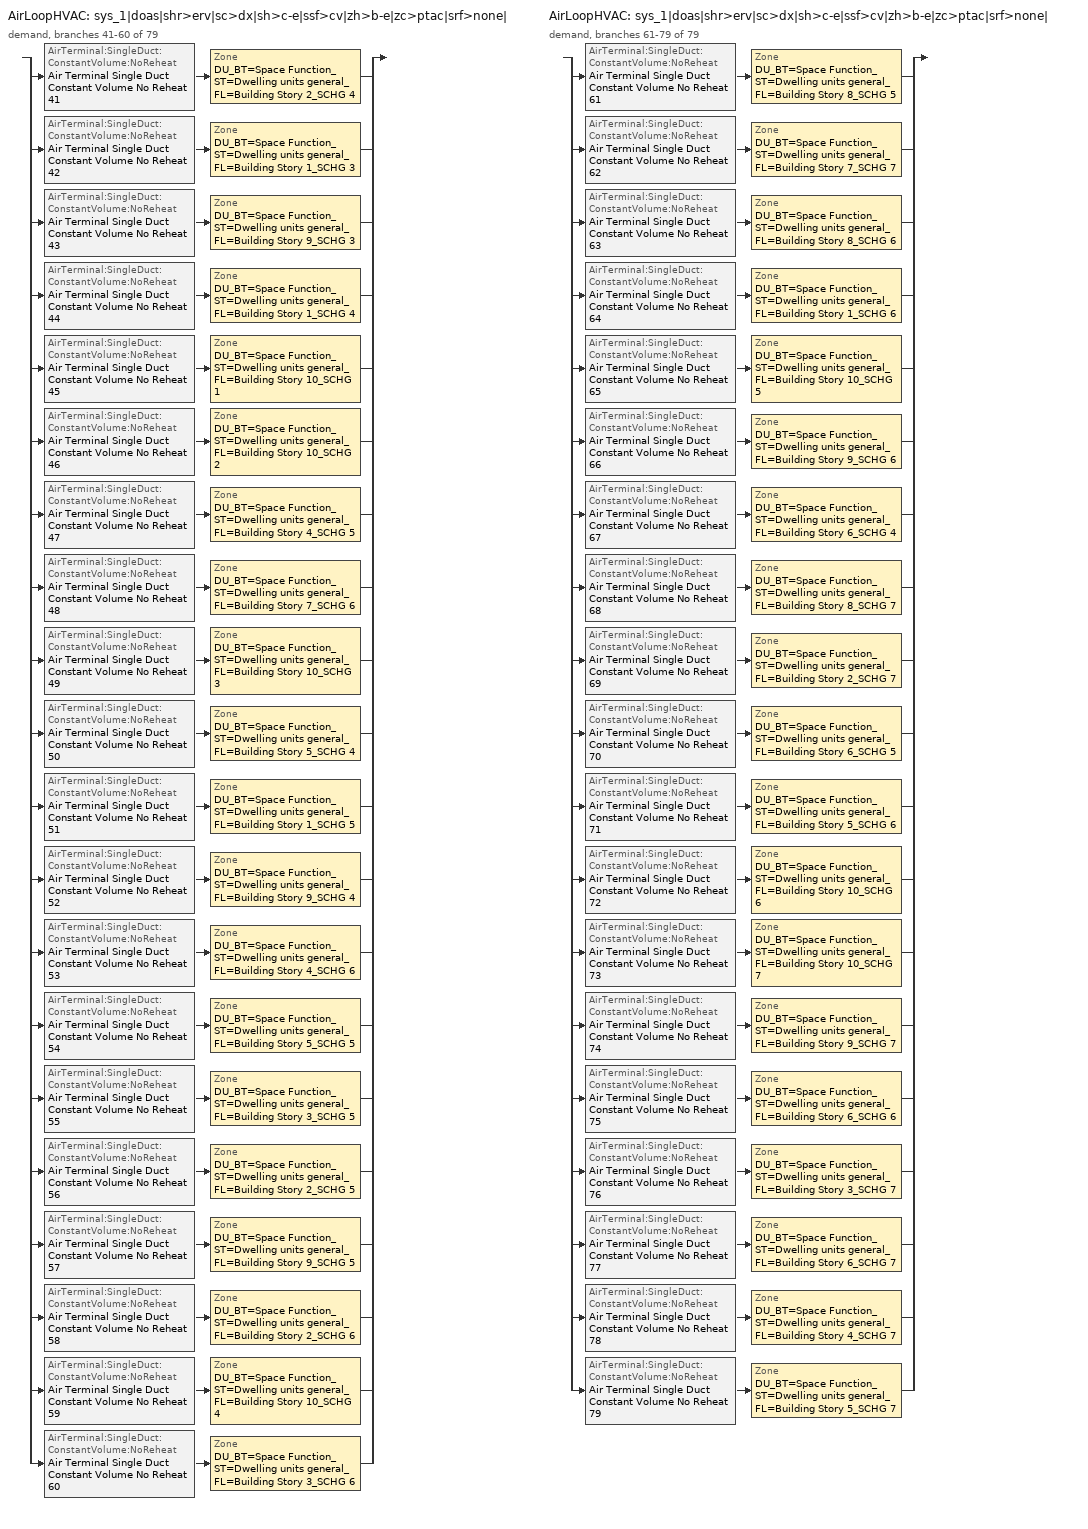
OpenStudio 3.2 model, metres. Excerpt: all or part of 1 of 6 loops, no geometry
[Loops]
AirLoopHVAC 'sys_1|doas|shr>erv|sc>dx|sh>c-e|ssf>cv|zh>b-e|zc>ptac|srf>none|'
 demand, branches 41-60 of 79: split
  | AirTerminal:SingleDuct:ConstantVolume:NoReheat 'Air Terminal Single Duct Constant Volume No Reheat 41' > Zone 'DU_BT=Space Function_ST=Dwelling units general_FL=Building Story 2_SCHG 4'
  | AirTerminal:SingleDuct:ConstantVolume:NoReheat 'Air Terminal Single Duct Constant Volume No Reheat 42' > Zone 'DU_BT=Space Function_ST=Dwelling units general_FL=Building Story 1_SCHG 3'
  | AirTerminal:SingleDuct:ConstantVolume:NoReheat 'Air Terminal Single Duct Constant Volume No Reheat 43' > Zone 'DU_BT=Space Function_ST=Dwelling units general_FL=Building Story 9_SCHG 3'
  | AirTerminal:SingleDuct:ConstantVolume:NoReheat 'Air Terminal Single Duct Constant Volume No Reheat 44' > Zone 'DU_BT=Space Function_ST=Dwelling units general_FL=Building Story 1_SCHG 4'
  | AirTerminal:SingleDuct:ConstantVolume:NoReheat 'Air Terminal Single Duct Constant Volume No Reheat 45' > Zone 'DU_BT=Space Function_ST=Dwelling units general_FL=Building Story 10_SCHG 1'
  | AirTerminal:SingleDuct:ConstantVolume:NoReheat 'Air Terminal Single Duct Constant Volume No Reheat 46' > Zone 'DU_BT=Space Function_ST=Dwelling units general_FL=Building Story 10_SCHG 2'
  | AirTerminal:SingleDuct:ConstantVolume:NoReheat 'Air Terminal Single Duct Constant Volume No Reheat 47' > Zone 'DU_BT=Space Function_ST=Dwelling units general_FL=Building Story 4_SCHG 5'
  | AirTerminal:SingleDuct:ConstantVolume:NoReheat 'Air Terminal Single Duct Constant Volume No Reheat 48' > Zone 'DU_BT=Space Function_ST=Dwelling units general_FL=Building Story 7_SCHG 6'
  | AirTerminal:SingleDuct:ConstantVolume:NoReheat 'Air Terminal Single Duct Constant Volume No Reheat 49' > Zone 'DU_BT=Space Function_ST=Dwelling units general_FL=Building Story 10_SCHG 3'
  | AirTerminal:SingleDuct:ConstantVolume:NoReheat 'Air Terminal Single Duct Constant Volume No Reheat 50' > Zone 'DU_BT=Space Function_ST=Dwelling units general_FL=Building Story 5_SCHG 4'
  | AirTerminal:SingleDuct:ConstantVolume:NoReheat 'Air Terminal Single Duct Constant Volume No Reheat 51' > Zone 'DU_BT=Space Function_ST=Dwelling units general_FL=Building Story 1_SCHG 5'
  | AirTerminal:SingleDuct:ConstantVolume:NoReheat 'Air Terminal Single Duct Constant Volume No Reheat 52' > Zone 'DU_BT=Space Function_ST=Dwelling units general_FL=Building Story 9_SCHG 4'
  | AirTerminal:SingleDuct:ConstantVolume:NoReheat 'Air Terminal Single Duct Constant Volume No Reheat 53' > Zone 'DU_BT=Space Function_ST=Dwelling units general_FL=Building Story 4_SCHG 6'
  | AirTerminal:SingleDuct:ConstantVolume:NoReheat 'Air Terminal Single Duct Constant Volume No Reheat 54' > Zone 'DU_BT=Space Function_ST=Dwelling units general_FL=Building Story 5_SCHG 5'
  | AirTerminal:SingleDuct:ConstantVolume:NoReheat 'Air Terminal Single Duct Constant Volume No Reheat 55' > Zone 'DU_BT=Space Function_ST=Dwelling units general_FL=Building Story 3_SCHG 5'
  | AirTerminal:SingleDuct:ConstantVolume:NoReheat 'Air Terminal Single Duct Constant Volume No Reheat 56' > Zone 'DU_BT=Space Function_ST=Dwelling units general_FL=Building Story 2_SCHG 5'
  | AirTerminal:SingleDuct:ConstantVolume:NoReheat 'Air Terminal Single Duct Constant Volume No Reheat 57' > Zone 'DU_BT=Space Function_ST=Dwelling units general_FL=Building Story 9_SCHG 5'
  | AirTerminal:SingleDuct:ConstantVolume:NoReheat 'Air Terminal Single Duct Constant Volume No Reheat 58' > Zone 'DU_BT=Space Function_ST=Dwelling units general_FL=Building Story 2_SCHG 6'
  | AirTerminal:SingleDuct:ConstantVolume:NoReheat 'Air Terminal Single Duct Constant Volume No Reheat 59' > Zone 'DU_BT=Space Function_ST=Dwelling units general_FL=Building Story 10_SCHG 4'
  | AirTerminal:SingleDuct:ConstantVolume:NoReheat 'Air Terminal Single Duct Constant Volume No Reheat 60' > Zone 'DU_BT=Space Function_ST=Dwelling units general_FL=Building Story 3_SCHG 6'
AirLoopHVAC 'sys_1|doas|shr>erv|sc>dx|sh>c-e|ssf>cv|zh>b-e|zc>ptac|srf>none|'
 demand, branches 61-79 of 79: split
  | AirTerminal:SingleDuct:ConstantVolume:NoReheat 'Air Terminal Single Duct Constant Volume No Reheat 61' > Zone 'DU_BT=Space Function_ST=Dwelling units general_FL=Building Story 8_SCHG 5'
  | AirTerminal:SingleDuct:ConstantVolume:NoReheat 'Air Terminal Single Duct Constant Volume No Reheat 62' > Zone 'DU_BT=Space Function_ST=Dwelling units general_FL=Building Story 7_SCHG 7'
  | AirTerminal:SingleDuct:ConstantVolume:NoReheat 'Air Terminal Single Duct Constant Volume No Reheat 63' > Zone 'DU_BT=Space Function_ST=Dwelling units general_FL=Building Story 8_SCHG 6'
  | AirTerminal:SingleDuct:ConstantVolume:NoReheat 'Air Terminal Single Duct Constant Volume No Reheat 64' > Zone 'DU_BT=Space Function_ST=Dwelling units general_FL=Building Story 1_SCHG 6'
  | AirTerminal:SingleDuct:ConstantVolume:NoReheat 'Air Terminal Single Duct Constant Volume No Reheat 65' > Zone 'DU_BT=Space Function_ST=Dwelling units general_FL=Building Story 10_SCHG 5'
  | AirTerminal:SingleDuct:ConstantVolume:NoReheat 'Air Terminal Single Duct Constant Volume No Reheat 66' > Zone 'DU_BT=Space Function_ST=Dwelling units general_FL=Building Story 9_SCHG 6'
  | AirTerminal:SingleDuct:ConstantVolume:NoReheat 'Air Terminal Single Duct Constant Volume No Reheat 67' > Zone 'DU_BT=Space Function_ST=Dwelling units general_FL=Building Story 6_SCHG 4'
  | AirTerminal:SingleDuct:ConstantVolume:NoReheat 'Air Terminal Single Duct Constant Volume No Reheat 68' > Zone 'DU_BT=Space Function_ST=Dwelling units general_FL=Building Story 8_SCHG 7'
  | AirTerminal:SingleDuct:ConstantVolume:NoReheat 'Air Terminal Single Duct Constant Volume No Reheat 69' > Zone 'DU_BT=Space Function_ST=Dwelling units general_FL=Building Story 2_SCHG 7'
  | AirTerminal:SingleDuct:ConstantVolume:NoReheat 'Air Terminal Single Duct Constant Volume No Reheat 70' > Zone 'DU_BT=Space Function_ST=Dwelling units general_FL=Building Story 6_SCHG 5'
  | AirTerminal:SingleDuct:ConstantVolume:NoReheat 'Air Terminal Single Duct Constant Volume No Reheat 71' > Zone 'DU_BT=Space Function_ST=Dwelling units general_FL=Building Story 5_SCHG 6'
  | AirTerminal:SingleDuct:ConstantVolume:NoReheat 'Air Terminal Single Duct Constant Volume No Reheat 72' > Zone 'DU_BT=Space Function_ST=Dwelling units general_FL=Building Story 10_SCHG 6'
  | AirTerminal:SingleDuct:ConstantVolume:NoReheat 'Air Terminal Single Duct Constant Volume No Reheat 73' > Zone 'DU_BT=Space Function_ST=Dwelling units general_FL=Building Story 10_SCHG 7'
  | AirTerminal:SingleDuct:ConstantVolume:NoReheat 'Air Terminal Single Duct Constant Volume No Reheat 74' > Zone 'DU_BT=Space Function_ST=Dwelling units general_FL=Building Story 9_SCHG 7'
  | AirTerminal:SingleDuct:ConstantVolume:NoReheat 'Air Terminal Single Duct Constant Volume No Reheat 75' > Zone 'DU_BT=Space Function_ST=Dwelling units general_FL=Building Story 6_SCHG 6'
  | AirTerminal:SingleDuct:ConstantVolume:NoReheat 'Air Terminal Single Duct Constant Volume No Reheat 76' > Zone 'DU_BT=Space Function_ST=Dwelling units general_FL=Building Story 3_SCHG 7'
  | AirTerminal:SingleDuct:ConstantVolume:NoReheat 'Air Terminal Single Duct Constant Volume No Reheat 77' > Zone 'DU_BT=Space Function_ST=Dwelling units general_FL=Building Story 6_SCHG 7'
  | AirTerminal:SingleDuct:ConstantVolume:NoReheat 'Air Terminal Single Duct Constant Volume No Reheat 78' > Zone 'DU_BT=Space Function_ST=Dwelling units general_FL=Building Story 4_SCHG 7'
  | AirTerminal:SingleDuct:ConstantVolume:NoReheat 'Air Terminal Single Duct Constant Volume No Reheat 79' > Zone 'DU_BT=Space Function_ST=Dwelling units general_FL=Building Story 5_SCHG 7'
[Sizing:Zone] Zone Cooling Design Supply Air Temperature Input Method=SupplyAirTemperature; Zone Cooling Design Supply Air Temperature {C}=13; Zone Cooling Design Supply Air Temperature Difference {deltaC}=11.11; Zone Heating Design Supply Air Temperature Input Method=SupplyAirTemperature; Zone Heating Design Supply Air Temperature {C}=43; Zone Heating Design Supply Air Temperature Difference {deltaC}=11.11; Zone Cooling Design Supply Air Humidity Ratio {kg-H2O/kg-air}=0.0085; Zone Heating Design Supply Air Humidity Ratio {kg-H2O/kg-air}=0.008; Zone Heating Sizing Factor=1.3; Zone Cooling Sizing Factor=1.1; Cooling Design Air Flow Method=DesignDay; Heating Design Air Flow Method=DesignDay; Account for Dedicated Outdoor Air System=No; Dedicated Outdoor Air System Control Strategy=NeutralSupplyAir; Dedicated Outdoor Air Low Setpoint Temperature for Design {C}=autosize; Dedicated Outdoor Air High Setpoint Temperature for Design {C}=autosize
DU_BT=Space Function_ST=Dwelling units general_FL=Building Story 2_SCHG 4; DU_BT=Space Function_ST=Dwelling units general_FL=Building Story 1_SCHG 3; DU_BT=Space Function_ST=Dwelling units general_FL=Building Story 9_SCHG 3; DU_BT=Space Function_ST=Dwelling units general_FL=Building Story 1_SCHG 4; DU_BT=Space Function_ST=Dwelling units general_FL=Building Story 10_SCHG 1; DU_BT=Space Function_ST=Dwelling units general_FL=Building Story 10_SCHG 2; DU_BT=Space Function_ST=Dwelling units general_FL=Building Story 4_SCHG 5; DU_BT=Space Function_ST=Dwelling units general_FL=Building Story 7_SCHG 6; DU_BT=Space Function_ST=Dwelling units general_FL=Building Story 10_SCHG 3; DU_BT=Space Function_ST=Dwelling units general_FL=Building Story 5_SCHG 4; DU_BT=Space Function_ST=Dwelling units general_FL=Building Story 1_SCHG 5; DU_BT=Space Function_ST=Dwelling units general_FL=Building Story 9_SCHG 4; DU_BT=Space Function_ST=Dwelling units general_FL=Building Story 4_SCHG 6; DU_BT=Space Function_ST=Dwelling units general_FL=Building Story 5_SCHG 5; DU_BT=Space Function_ST=Dwelling units general_FL=Building Story 3_SCHG 5; DU_BT=Space Function_ST=Dwelling units general_FL=Building Story 2_SCHG 5; DU_BT=Space Function_ST=Dwelling units general_FL=Building Story 9_SCHG 5; DU_BT=Space Function_ST=Dwelling units general_FL=Building Story 2_SCHG 6; DU_BT=Space Function_ST=Dwelling units general_FL=Building Story 10_SCHG 4; DU_BT=Space Function_ST=Dwelling units general_FL=Building Story 3_SCHG 6; DU_BT=Space Function_ST=Dwelling units general_FL=Building Story 8_SCHG 5; DU_BT=Space Function_ST=Dwelling units general_FL=Building Story 7_SCHG 7; DU_BT=Space Function_ST=Dwelling units general_FL=Building Story 8_SCHG 6; DU_BT=Space Function_ST=Dwelling units general_FL=Building Story 1_SCHG 6; DU_BT=Space Function_ST=Dwelling units general_FL=Building Story 10_SCHG 5; DU_BT=Space Function_ST=Dwelling units general_FL=Building Story 9_SCHG 6; DU_BT=Space Function_ST=Dwelling units general_FL=Building Story 6_SCHG 4; DU_BT=Space Function_ST=Dwelling units general_FL=Building Story 8_SCHG 7; DU_BT=Space Function_ST=Dwelling units general_FL=Building Story 2_SCHG 7; DU_BT=Space Function_ST=Dwelling units general_FL=Building Story 6_SCHG 5; DU_BT=Space Function_ST=Dwelling units general_FL=Building Story 5_SCHG 6; DU_BT=Space Function_ST=Dwelling units general_FL=Building Story 10_SCHG 6; DU_BT=Space Function_ST=Dwelling units general_FL=Building Story 10_SCHG 7; DU_BT=Space Function_ST=Dwelling units general_FL=Building Story 9_SCHG 7; DU_BT=Space Function_ST=Dwelling units general_FL=Building Story 6_SCHG 6; DU_BT=Space Function_ST=Dwelling units general_FL=Building Story 3_SCHG 7; DU_BT=Space Function_ST=Dwelling units general_FL=Building Story 6_SCHG 7; DU_BT=Space Function_ST=Dwelling units general_FL=Building Story 4_SCHG 7; DU_BT=Space Function_ST=Dwelling units general_FL=Building Story 5_SCHG 7
[Zone equipment]
DU_BT=Space Function_ST=Dwelling units general_FL=Building Story 2_SCHG 4: DU_BT=Space Function_ST=Dwelling units general_FL=Building Story 2_SCHG 4 PTAC, Zone HVAC Baseboard Convective Electric 41, Air Terminal Single Duct Constant Volume No Reheat 41
DU_BT=Space Function_ST=Dwelling units general_FL=Building Story 1_SCHG 3: DU_BT=Space Function_ST=Dwelling units general_FL=Building Story 1_SCHG 3 PTAC, Zone HVAC Baseboard Convective Electric 42, Air Terminal Single Duct Constant Volume No Reheat 42
DU_BT=Space Function_ST=Dwelling units general_FL=Building Story 9_SCHG 3: DU_BT=Space Function_ST=Dwelling units general_FL=Building Story 9_SCHG 3 PTAC, Zone HVAC Baseboard Convective Electric 43, Air Terminal Single Duct Constant Volume No Reheat 43
DU_BT=Space Function_ST=Dwelling units general_FL=Building Story 1_SCHG 4: DU_BT=Space Function_ST=Dwelling units general_FL=Building Story 1_SCHG 4 PTAC, Zone HVAC Baseboard Convective Electric 44, Air Terminal Single Duct Constant Volume No Reheat 44
DU_BT=Space Function_ST=Dwelling units general_FL=Building Story 10_SCHG 1: DU_BT=Space Function_ST=Dwelling units general_FL=Building Story 10_SCHG 1 PTAC, Zone HVAC Baseboard Convective Electric 45, Air Terminal Single Duct Constant Volume No Reheat 45
DU_BT=Space Function_ST=Dwelling units general_FL=Building Story 10_SCHG 2: DU_BT=Space Function_ST=Dwelling units general_FL=Building Story 10_SCHG 2 PTAC, Zone HVAC Baseboard Convective Electric 46, Air Terminal Single Duct Constant Volume No Reheat 46
DU_BT=Space Function_ST=Dwelling units general_FL=Building Story 4_SCHG 5: DU_BT=Space Function_ST=Dwelling units general_FL=Building Story 4_SCHG 5 PTAC, Zone HVAC Baseboard Convective Electric 47, Air Terminal Single Duct Constant Volume No Reheat 47
DU_BT=Space Function_ST=Dwelling units general_FL=Building Story 7_SCHG 6: DU_BT=Space Function_ST=Dwelling units general_FL=Building Story 7_SCHG 6 PTAC, Zone HVAC Baseboard Convective Electric 48, Air Terminal Single Duct Constant Volume No Reheat 48
DU_BT=Space Function_ST=Dwelling units general_FL=Building Story 10_SCHG 3: DU_BT=Space Function_ST=Dwelling units general_FL=Building Story 10_SCHG 3 PTAC, Zone HVAC Baseboard Convective Electric 49, Air Terminal Single Duct Constant Volume No Reheat 49
DU_BT=Space Function_ST=Dwelling units general_FL=Building Story 5_SCHG 4: DU_BT=Space Function_ST=Dwelling units general_FL=Building Story 5_SCHG 4 PTAC, Zone HVAC Baseboard Convective Electric 50, Air Terminal Single Duct Constant Volume No Reheat 50
DU_BT=Space Function_ST=Dwelling units general_FL=Building Story 1_SCHG 5: DU_BT=Space Function_ST=Dwelling units general_FL=Building Story 1_SCHG 5 PTAC, Zone HVAC Baseboard Convective Electric 51, Air Terminal Single Duct Constant Volume No Reheat 51
DU_BT=Space Function_ST=Dwelling units general_FL=Building Story 9_SCHG 4: DU_BT=Space Function_ST=Dwelling units general_FL=Building Story 9_SCHG 4 PTAC, Zone HVAC Baseboard Convective Electric 52, Air Terminal Single Duct Constant Volume No Reheat 52
DU_BT=Space Function_ST=Dwelling units general_FL=Building Story 4_SCHG 6: DU_BT=Space Function_ST=Dwelling units general_FL=Building Story 4_SCHG 6 PTAC, Zone HVAC Baseboard Convective Electric 53, Air Terminal Single Duct Constant Volume No Reheat 53
DU_BT=Space Function_ST=Dwelling units general_FL=Building Story 5_SCHG 5: DU_BT=Space Function_ST=Dwelling units general_FL=Building Story 5_SCHG 5 PTAC, Zone HVAC Baseboard Convective Electric 54, Air Terminal Single Duct Constant Volume No Reheat 54
DU_BT=Space Function_ST=Dwelling units general_FL=Building Story 3_SCHG 5: DU_BT=Space Function_ST=Dwelling units general_FL=Building Story 3_SCHG 5 PTAC, Zone HVAC Baseboard Convective Electric 55, Air Terminal Single Duct Constant Volume No Reheat 55
DU_BT=Space Function_ST=Dwelling units general_FL=Building Story 2_SCHG 5: DU_BT=Space Function_ST=Dwelling units general_FL=Building Story 2_SCHG 5 PTAC, Zone HVAC Baseboard Convective Electric 56, Air Terminal Single Duct Constant Volume No Reheat 56
DU_BT=Space Function_ST=Dwelling units general_FL=Building Story 9_SCHG 5: DU_BT=Space Function_ST=Dwelling units general_FL=Building Story 9_SCHG 5 PTAC, Zone HVAC Baseboard Convective Electric 57, Air Terminal Single Duct Constant Volume No Reheat 57
DU_BT=Space Function_ST=Dwelling units general_FL=Building Story 2_SCHG 6: DU_BT=Space Function_ST=Dwelling units general_FL=Building Story 2_SCHG 6 PTAC, Zone HVAC Baseboard Convective Electric 58, Air Terminal Single Duct Constant Volume No Reheat 58
DU_BT=Space Function_ST=Dwelling units general_FL=Building Story 10_SCHG 4: DU_BT=Space Function_ST=Dwelling units general_FL=Building Story 10_SCHG 4 PTAC, Zone HVAC Baseboard Convective Electric 59, Air Terminal Single Duct Constant Volume No Reheat 59
DU_BT=Space Function_ST=Dwelling units general_FL=Building Story 3_SCHG 6: DU_BT=Space Function_ST=Dwelling units general_FL=Building Story 3_SCHG 6 PTAC, Zone HVAC Baseboard Convective Electric 60, Air Terminal Single Duct Constant Volume No Reheat 60
DU_BT=Space Function_ST=Dwelling units general_FL=Building Story 8_SCHG 5: DU_BT=Space Function_ST=Dwelling units general_FL=Building Story 8_SCHG 5 PTAC, Zone HVAC Baseboard Convective Electric 61, Air Terminal Single Duct Constant Volume No Reheat 61
DU_BT=Space Function_ST=Dwelling units general_FL=Building Story 7_SCHG 7: DU_BT=Space Function_ST=Dwelling units general_FL=Building Story 7_SCHG 7 PTAC, Zone HVAC Baseboard Convective Electric 62, Air Terminal Single Duct Constant Volume No Reheat 62
DU_BT=Space Function_ST=Dwelling units general_FL=Building Story 8_SCHG 6: DU_BT=Space Function_ST=Dwelling units general_FL=Building Story 8_SCHG 6 PTAC, Zone HVAC Baseboard Convective Electric 63, Air Terminal Single Duct Constant Volume No Reheat 63
DU_BT=Space Function_ST=Dwelling units general_FL=Building Story 1_SCHG 6: DU_BT=Space Function_ST=Dwelling units general_FL=Building Story 1_SCHG 6 PTAC, Zone HVAC Baseboard Convective Electric 64, Air Terminal Single Duct Constant Volume No Reheat 64
DU_BT=Space Function_ST=Dwelling units general_FL=Building Story 10_SCHG 5: DU_BT=Space Function_ST=Dwelling units general_FL=Building Story 10_SCHG 5 PTAC, Zone HVAC Baseboard Convective Electric 65, Air Terminal Single Duct Constant Volume No Reheat 65
DU_BT=Space Function_ST=Dwelling units general_FL=Building Story 9_SCHG 6: DU_BT=Space Function_ST=Dwelling units general_FL=Building Story 9_SCHG 6 PTAC, Zone HVAC Baseboard Convective Electric 66, Air Terminal Single Duct Constant Volume No Reheat 66
DU_BT=Space Function_ST=Dwelling units general_FL=Building Story 6_SCHG 4: DU_BT=Space Function_ST=Dwelling units general_FL=Building Story 6_SCHG 4 PTAC, Zone HVAC Baseboard Convective Electric 67, Air Terminal Single Duct Constant Volume No Reheat 67
DU_BT=Space Function_ST=Dwelling units general_FL=Building Story 8_SCHG 7: DU_BT=Space Function_ST=Dwelling units general_FL=Building Story 8_SCHG 7 PTAC, Zone HVAC Baseboard Convective Electric 68, Air Terminal Single Duct Constant Volume No Reheat 68
DU_BT=Space Function_ST=Dwelling units general_FL=Building Story 2_SCHG 7: DU_BT=Space Function_ST=Dwelling units general_FL=Building Story 2_SCHG 7 PTAC, Zone HVAC Baseboard Convective Electric 69, Air Terminal Single Duct Constant Volume No Reheat 69
DU_BT=Space Function_ST=Dwelling units general_FL=Building Story 6_SCHG 5: DU_BT=Space Function_ST=Dwelling units general_FL=Building Story 6_SCHG 5 PTAC, Zone HVAC Baseboard Convective Electric 70, Air Terminal Single Duct Constant Volume No Reheat 70
DU_BT=Space Function_ST=Dwelling units general_FL=Building Story 5_SCHG 6: DU_BT=Space Function_ST=Dwelling units general_FL=Building Story 5_SCHG 6 PTAC, Zone HVAC Baseboard Convective Electric 71, Air Terminal Single Duct Constant Volume No Reheat 71
DU_BT=Space Function_ST=Dwelling units general_FL=Building Story 10_SCHG 6: DU_BT=Space Function_ST=Dwelling units general_FL=Building Story 10_SCHG 6 PTAC, Zone HVAC Baseboard Convective Electric 72, Air Terminal Single Duct Constant Volume No Reheat 72
DU_BT=Space Function_ST=Dwelling units general_FL=Building Story 10_SCHG 7: DU_BT=Space Function_ST=Dwelling units general_FL=Building Story 10_SCHG 7 PTAC, Zone HVAC Baseboard Convective Electric 73, Air Terminal Single Duct Constant Volume No Reheat 73
DU_BT=Space Function_ST=Dwelling units general_FL=Building Story 9_SCHG 7: DU_BT=Space Function_ST=Dwelling units general_FL=Building Story 9_SCHG 7 PTAC, Zone HVAC Baseboard Convective Electric 74, Air Terminal Single Duct Constant Volume No Reheat 74
DU_BT=Space Function_ST=Dwelling units general_FL=Building Story 6_SCHG 6: DU_BT=Space Function_ST=Dwelling units general_FL=Building Story 6_SCHG 6 PTAC, Zone HVAC Baseboard Convective Electric 75, Air Terminal Single Duct Constant Volume No Reheat 75
DU_BT=Space Function_ST=Dwelling units general_FL=Building Story 3_SCHG 7: DU_BT=Space Function_ST=Dwelling units general_FL=Building Story 3_SCHG 7 PTAC, Zone HVAC Baseboard Convective Electric 76, Air Terminal Single Duct Constant Volume No Reheat 76
DU_BT=Space Function_ST=Dwelling units general_FL=Building Story 6_SCHG 7: DU_BT=Space Function_ST=Dwelling units general_FL=Building Story 6_SCHG 7 PTAC, Zone HVAC Baseboard Convective Electric 77, Air Terminal Single Duct Constant Volume No Reheat 77
DU_BT=Space Function_ST=Dwelling units general_FL=Building Story 4_SCHG 7: DU_BT=Space Function_ST=Dwelling units general_FL=Building Story 4_SCHG 7 PTAC, Zone HVAC Baseboard Convective Electric 78, Air Terminal Single Duct Constant Volume No Reheat 78
DU_BT=Space Function_ST=Dwelling units general_FL=Building Story 5_SCHG 7: DU_BT=Space Function_ST=Dwelling units general_FL=Building Story 5_SCHG 7 PTAC, Zone HVAC Baseboard Convective Electric 79, Air Terminal Single Duct Constant Volume No Reheat 79
[Fan:ConstantVolume] Availability Schedule=Always On Discrete; Fan Total Efficiency=0.39975; Pressure Rise {Pa}=640; Maximum Flow Rate {m3/s}=AutoSize; Motor Efficiency=0.615
Fan Constant Volume 42; Fan Constant Volume 43; Fan Constant Volume 44; Fan Constant Volume 45; Fan Constant Volume 46; Fan Constant Volume 47; Fan Constant Volume 48; Fan Constant Volume 49; Fan Constant Volume 50; Fan Constant Volume 51; Fan Constant Volume 52; Fan Constant Volume 53; Fan Constant Volume 54; Fan Constant Volume 55; Fan Constant Volume 56; Fan Constant Volume 57; Fan Constant Volume 58; Fan Constant Volume 59; Fan Constant Volume 60; Fan Constant Volume 61; Fan Constant Volume 62; Fan Constant Volume 63; Fan Constant Volume 64; Fan Constant Volume 65; Fan Constant Volume 66; Fan Constant Volume 67; Fan Constant Volume 68; Fan Constant Volume 69; Fan Constant Volume 70; Fan Constant Volume 71; Fan Constant Volume 72; Fan Constant Volume 73; Fan Constant Volume 74; Fan Constant Volume 75; Fan Constant Volume 76; Fan Constant Volume 77; Fan Constant Volume 78; Fan Constant Volume 79; Fan Constant Volume 80
[Coil:Heating:Electric] Availability Schedule=ON_OFF_ALWAYS_OFF
Coil Heating Electric 42; Coil Heating Electric 43; Coil Heating Electric 44; Coil Heating Electric 45; Coil Heating Electric 46; Coil Heating Electric 47; Coil Heating Electric 48; Coil Heating Electric 49; Coil Heating Electric 50; Coil Heating Electric 51; Coil Heating Electric 52; Coil Heating Electric 53; Coil Heating Electric 54; Coil Heating Electric 55; Coil Heating Electric 56; Coil Heating Electric 57; Coil Heating Electric 58; Coil Heating Electric 59; Coil Heating Electric 60; Coil Heating Electric 61; Coil Heating Electric 62; Coil Heating Electric 63; Coil Heating Electric 64; Coil Heating Electric 65; Coil Heating Electric 66; Coil Heating Electric 67; Coil Heating Electric 68; Coil Heating Electric 69; Coil Heating Electric 70; Coil Heating Electric 71; Coil Heating Electric 72; Coil Heating Electric 73; Coil Heating Electric 74; Coil Heating Electric 75; Coil Heating Electric 76; Coil Heating Electric 77; Coil Heating Electric 78; Coil Heating Electric 79; Coil Heating Electric 80
[Coil:Cooling:DX:SingleSpeed] Availability Schedule=Always On Discrete; Rated Total Cooling Capacity {W}=autosize; Rated Sensible Heat Ratio=autosize; Rated Air Flow Rate {m3/s}=autosize; Rated Evaporator Fan Power Per Volume Flow Rate {W/(m3/s)}=773.3; Total Cooling Capacity Function of Temperature Curve=DXCOOL-NECB2011-REF-CAPFT; Total Cooling Capacity Function of Flow Fraction Curve=DXCOOL-NECB2011-REF-CAPFFLOW; Energy Input Ratio Function of Temperature Curve=DXCOOL-NECB2011-REF-COOLEIRFT; Energy Input Ratio Function of Flow Fraction Curve=DXCOOL-NECB2011-REF-COOLEIRFFLOW; Part Load Fraction Correlation Curve=DXCOOL-NECB2011-REF-COOLPLFFPLR; Minimum Outdoor Dry-Bulb Temperature for Compressor Operation {C}=-25; Condenser Type=AirCooled; Evaporative Condenser Effectiveness=0; Evaporative Condenser Air Flow Rate {m3/s}=Autosize; Evaporative Condenser Pump Rated Power Consumption {W}=Autosize; Crankcase Heater Capacity {W}=0; Maximum Outdoor Dry-Bulb Temperature for Crankcase Heater Operation {C}=0; Basin Heater Capacity {W/K}=0; Basin Heater Setpoint Temperature {C}=10
Name | Rated COP {W/W}
Coil Cooling DX Single Speed 41 15kBtu/hr 9.4EER | 3.2574
Coil Cooling DX Single Speed 42 10kBtu/hr 10.3EER | 3.57196
Coil Cooling DX Single Speed 43 13kBtu/hr 9.8EER | 3.3993
Coil Cooling DX Single Speed 44 12kBtu/hr 10.0EER | 3.46551
Coil Cooling DX Single Speed 45 16kBtu/hr 9.3EER; Coil Cooling DX Single Speed 46 17kBtu/hr 9.3EER; Coil Cooling DX Single Speed 59 21kBtu/hr 9.3EER; Coil Cooling DX Single Speed 65 17kBtu/hr 9.3EER; Coil Cooling DX Single Speed 72 20kBtu/hr 9.3EER; Coil Cooling DX Single Speed 73 17kBtu/hr 9.3EER; Coil Cooling DX Single Speed 74 15kBtu/hr 9.3EER | 3.23448
Coil Cooling DX Single Speed 47 6kBtu/hr 11.0EER; Coil Cooling DX Single Speed 50 6kBtu/hr 11.0EER; Coil Cooling DX Single Speed 51 5kBtu/hr 11.0EER; Coil Cooling DX Single Speed 54 6kBtu/hr 11.0EER; Coil Cooling DX Single Speed 55 6kBtu/hr 11.0EER; Coil Cooling DX Single Speed 62 6kBtu/hr 11.0EER; Coil Cooling DX Single Speed 66 7kBtu/hr 11.0EER; Coil Cooling DX Single Speed 67 6kBtu/hr 11.0EER; Coil Cooling DX Single Speed 69 6kBtu/hr 11.0EER; Coil Cooling DX Single Speed 70 6kBtu/hr 11.0EER | 3.80183
Coil Cooling DX Single Speed 48 10kBtu/hr 10.3EER | 3.5808
Coil Cooling DX Single Speed 49 9kBtu/hr 10.6EER | 3.65288
Coil Cooling DX Single Speed 52 11kBtu/hr 10.1EER | 3.4985
Coil Cooling DX Single Speed 53 12kBtu/hr 9.9EER | 3.44219
Coil Cooling DX Single Speed 56 12kBtu/hr 9.9EER | 3.44682
Coil Cooling DX Single Speed 57 11kBtu/hr 10.2EER | 3.549
Coil Cooling DX Single Speed 58 14kBtu/hr 9.5EER | 3.30717
Coil Cooling DX Single Speed 60 10kBtu/hr 10.3EER | 3.58149
Coil Cooling DX Single Speed 61 10kBtu/hr 10.4EER | 3.58742
Coil Cooling DX Single Speed 63 12kBtu/hr 9.9EER | 3.44081
Coil Cooling DX Single Speed 64 15kBtu/hr 9.3EER | 3.23813
Coil Cooling DX Single Speed 68 10kBtu/hr 10.3EER | 3.58017
Coil Cooling DX Single Speed 71 14kBtu/hr 9.6EER | 3.33074
Coil Cooling DX Single Speed 75 12kBtu/hr 9.9EER | 3.44326
Coil Cooling DX Single Speed 76 15kBtu/hr 9.4EER | 3.25278
Coil Cooling DX Single Speed 77 15kBtu/hr 9.4EER | 3.25198
Coil Cooling DX Single Speed 78 14kBtu/hr 9.6EER | 3.33008
Coil Cooling DX Single Speed 79 10kBtu/hr 10.3EER | 3.58051
[ZoneHVAC:PackagedTerminalAirConditioner] Availability Schedule=Always On Discrete; Supply Air Flow Rate During Cooling Operation {m3/s}=Autosize; Supply Air Flow Rate During Heating Operation {m3/s}=Autosize; Supply Air Flow Rate When No Cooling or Heating is Needed {m3/s}=Autosize; Outdoor Air Flow Rate During Cooling Operation {m3/s}=1e-05; Outdoor Air Flow Rate During Heating Operation {m3/s}=1e-05; Outdoor Air Flow Rate When No Cooling or Heating is Needed {m3/s}=1e-05; Fan Placement=DrawThrough
Name | Supply Air Fan | Heating Coil | Cooling Coil
DU_BT=Space Function_ST=Dwelling units general_FL=Building Story 2_SCHG 4 PTAC | Fan Constant Volume 42 | Coil Heating Electric 42 | Coil Cooling DX Single Speed 41 15kBtu/hr 9.4EER
DU_BT=Space Function_ST=Dwelling units general_FL=Building Story 1_SCHG 3 PTAC | Fan Constant Volume 43 | Coil Heating Electric 43 | Coil Cooling DX Single Speed 42 10kBtu/hr 10.3EER
DU_BT=Space Function_ST=Dwelling units general_FL=Building Story 9_SCHG 3 PTAC | Fan Constant Volume 44 | Coil Heating Electric 44 | Coil Cooling DX Single Speed 43 13kBtu/hr 9.8EER
DU_BT=Space Function_ST=Dwelling units general_FL=Building Story 1_SCHG 4 PTAC | Fan Constant Volume 45 | Coil Heating Electric 45 | Coil Cooling DX Single Speed 44 12kBtu/hr 10.0EER
DU_BT=Space Function_ST=Dwelling units general_FL=Building Story 10_SCHG 1 PTAC | Fan Constant Volume 46 | Coil Heating Electric 46 | Coil Cooling DX Single Speed 45 16kBtu/hr 9.3EER
DU_BT=Space Function_ST=Dwelling units general_FL=Building Story 10_SCHG 2 PTAC | Fan Constant Volume 47 | Coil Heating Electric 47 | Coil Cooling DX Single Speed 46 17kBtu/hr 9.3EER
DU_BT=Space Function_ST=Dwelling units general_FL=Building Story 4_SCHG 5 PTAC | Fan Constant Volume 48 | Coil Heating Electric 48 | Coil Cooling DX Single Speed 47 6kBtu/hr 11.0EER
DU_BT=Space Function_ST=Dwelling units general_FL=Building Story 7_SCHG 6 PTAC | Fan Constant Volume 49 | Coil Heating Electric 49 | Coil Cooling DX Single Speed 48 10kBtu/hr 10.3EER
DU_BT=Space Function_ST=Dwelling units general_FL=Building Story 10_SCHG 3 PTAC | Fan Constant Volume 50 | Coil Heating Electric 50 | Coil Cooling DX Single Speed 49 9kBtu/hr 10.6EER
DU_BT=Space Function_ST=Dwelling units general_FL=Building Story 5_SCHG 4 PTAC | Fan Constant Volume 51 | Coil Heating Electric 51 | Coil Cooling DX Single Speed 50 6kBtu/hr 11.0EER
DU_BT=Space Function_ST=Dwelling units general_FL=Building Story 1_SCHG 5 PTAC | Fan Constant Volume 52 | Coil Heating Electric 52 | Coil Cooling DX Single Speed 51 5kBtu/hr 11.0EER
DU_BT=Space Function_ST=Dwelling units general_FL=Building Story 9_SCHG 4 PTAC | Fan Constant Volume 53 | Coil Heating Electric 53 | Coil Cooling DX Single Speed 52 11kBtu/hr 10.1EER
DU_BT=Space Function_ST=Dwelling units general_FL=Building Story 4_SCHG 6 PTAC | Fan Constant Volume 54 | Coil Heating Electric 54 | Coil Cooling DX Single Speed 53 12kBtu/hr 9.9EER
DU_BT=Space Function_ST=Dwelling units general_FL=Building Story 5_SCHG 5 PTAC | Fan Constant Volume 55 | Coil Heating Electric 55 | Coil Cooling DX Single Speed 54 6kBtu/hr 11.0EER
DU_BT=Space Function_ST=Dwelling units general_FL=Building Story 3_SCHG 5 PTAC | Fan Constant Volume 56 | Coil Heating Electric 56 | Coil Cooling DX Single Speed 55 6kBtu/hr 11.0EER
DU_BT=Space Function_ST=Dwelling units general_FL=Building Story 2_SCHG 5 PTAC | Fan Constant Volume 57 | Coil Heating Electric 57 | Coil Cooling DX Single Speed 56 12kBtu/hr 9.9EER
DU_BT=Space Function_ST=Dwelling units general_FL=Building Story 9_SCHG 5 PTAC | Fan Constant Volume 58 | Coil Heating Electric 58 | Coil Cooling DX Single Speed 57 11kBtu/hr 10.2EER
DU_BT=Space Function_ST=Dwelling units general_FL=Building Story 2_SCHG 6 PTAC | Fan Constant Volume 59 | Coil Heating Electric 59 | Coil Cooling DX Single Speed 58 14kBtu/hr 9.5EER
DU_BT=Space Function_ST=Dwelling units general_FL=Building Story 10_SCHG 4 PTAC | Fan Constant Volume 60 | Coil Heating Electric 60 | Coil Cooling DX Single Speed 59 21kBtu/hr 9.3EER
DU_BT=Space Function_ST=Dwelling units general_FL=Building Story 3_SCHG 6 PTAC | Fan Constant Volume 61 | Coil Heating Electric 61 | Coil Cooling DX Single Speed 60 10kBtu/hr 10.3EER
DU_BT=Space Function_ST=Dwelling units general_FL=Building Story 8_SCHG 5 PTAC | Fan Constant Volume 62 | Coil Heating Electric 62 | Coil Cooling DX Single Speed 61 10kBtu/hr 10.4EER
DU_BT=Space Function_ST=Dwelling units general_FL=Building Story 7_SCHG 7 PTAC | Fan Constant Volume 63 | Coil Heating Electric 63 | Coil Cooling DX Single Speed 62 6kBtu/hr 11.0EER
DU_BT=Space Function_ST=Dwelling units general_FL=Building Story 8_SCHG 6 PTAC | Fan Constant Volume 64 | Coil Heating Electric 64 | Coil Cooling DX Single Speed 63 12kBtu/hr 9.9EER
DU_BT=Space Function_ST=Dwelling units general_FL=Building Story 1_SCHG 6 PTAC | Fan Constant Volume 65 | Coil Heating Electric 65 | Coil Cooling DX Single Speed 64 15kBtu/hr 9.3EER
DU_BT=Space Function_ST=Dwelling units general_FL=Building Story 10_SCHG 5 PTAC | Fan Constant Volume 66 | Coil Heating Electric 66 | Coil Cooling DX Single Speed 65 17kBtu/hr 9.3EER
DU_BT=Space Function_ST=Dwelling units general_FL=Building Story 9_SCHG 6 PTAC | Fan Constant Volume 67 | Coil Heating Electric 67 | Coil Cooling DX Single Speed 66 7kBtu/hr 11.0EER
DU_BT=Space Function_ST=Dwelling units general_FL=Building Story 6_SCHG 4 PTAC | Fan Constant Volume 68 | Coil Heating Electric 68 | Coil Cooling DX Single Speed 67 6kBtu/hr 11.0EER
DU_BT=Space Function_ST=Dwelling units general_FL=Building Story 8_SCHG 7 PTAC | Fan Constant Volume 69 | Coil Heating Electric 69 | Coil Cooling DX Single Speed 68 10kBtu/hr 10.3EER
DU_BT=Space Function_ST=Dwelling units general_FL=Building Story 2_SCHG 7 PTAC | Fan Constant Volume 70 | Coil Heating Electric 70 | Coil Cooling DX Single Speed 69 6kBtu/hr 11.0EER
DU_BT=Space Function_ST=Dwelling units general_FL=Building Story 6_SCHG 5 PTAC | Fan Constant Volume 71 | Coil Heating Electric 71 | Coil Cooling DX Single Speed 70 6kBtu/hr 11.0EER
DU_BT=Space Function_ST=Dwelling units general_FL=Building Story 5_SCHG 6 PTAC | Fan Constant Volume 72 | Coil Heating Electric 72 | Coil Cooling DX Single Speed 71 14kBtu/hr 9.6EER
DU_BT=Space Function_ST=Dwelling units general_FL=Building Story 10_SCHG 6 PTAC | Fan Constant Volume 73 | Coil Heating Electric 73 | Coil Cooling DX Single Speed 72 20kBtu/hr 9.3EER
DU_BT=Space Function_ST=Dwelling units general_FL=Building Story 10_SCHG 7 PTAC | Fan Constant Volume 74 | Coil Heating Electric 74 | Coil Cooling DX Single Speed 73 17kBtu/hr 9.3EER
DU_BT=Space Function_ST=Dwelling units general_FL=Building Story 9_SCHG 7 PTAC | Fan Constant Volume 75 | Coil Heating Electric 75 | Coil Cooling DX Single Speed 74 15kBtu/hr 9.3EER
DU_BT=Space Function_ST=Dwelling units general_FL=Building Story 6_SCHG 6 PTAC | Fan Constant Volume 76 | Coil Heating Electric 76 | Coil Cooling DX Single Speed 75 12kBtu/hr 9.9EER
DU_BT=Space Function_ST=Dwelling units general_FL=Building Story 3_SCHG 7 PTAC | Fan Constant Volume 77 | Coil Heating Electric 77 | Coil Cooling DX Single Speed 76 15kBtu/hr 9.4EER
DU_BT=Space Function_ST=Dwelling units general_FL=Building Story 6_SCHG 7 PTAC | Fan Constant Volume 78 | Coil Heating Electric 78 | Coil Cooling DX Single Speed 77 15kBtu/hr 9.4EER
DU_BT=Space Function_ST=Dwelling units general_FL=Building Story 4_SCHG 7 PTAC | Fan Constant Volume 79 | Coil Heating Electric 79 | Coil Cooling DX Single Speed 78 14kBtu/hr 9.6EER
DU_BT=Space Function_ST=Dwelling units general_FL=Building Story 5_SCHG 7 PTAC | Fan Constant Volume 80 | Coil Heating Electric 80 | Coil Cooling DX Single Speed 79 10kBtu/hr 10.3EER
[ZoneHVAC:Baseboard:Convective:Electric] Availability Schedule=Always On Discrete; Nominal Capacity {W}=autosize; Efficiency=1
Zone HVAC Baseboard Convective Electric 41; Zone HVAC Baseboard Convective Electric 42; Zone HVAC Baseboard Convective Electric 43; Zone HVAC Baseboard Convective Electric 44; Zone HVAC Baseboard Convective Electric 45; Zone HVAC Baseboard Convective Electric 46; Zone HVAC Baseboard Convective Electric 47; Zone HVAC Baseboard Convective Electric 48; Zone HVAC Baseboard Convective Electric 49; Zone HVAC Baseboard Convective Electric 50; Zone HVAC Baseboard Convective Electric 51; Zone HVAC Baseboard Convective Electric 52; Zone HVAC Baseboard Convective Electric 53; Zone HVAC Baseboard Convective Electric 54; Zone HVAC Baseboard Convective Electric 55; Zone HVAC Baseboard Convective Electric 56; Zone HVAC Baseboard Convective Electric 57; Zone HVAC Baseboard Convective Electric 58; Zone HVAC Baseboard Convective Electric 59; Zone HVAC Baseboard Convective Electric 60; Zone HVAC Baseboard Convective Electric 61; Zone HVAC Baseboard Convective Electric 62; Zone HVAC Baseboard Convective Electric 63; Zone HVAC Baseboard Convective Electric 64; Zone HVAC Baseboard Convective Electric 65; Zone HVAC Baseboard Convective Electric 66; Zone HVAC Baseboard Convective Electric 67; Zone HVAC Baseboard Convective Electric 68; Zone HVAC Baseboard Convective Electric 69; Zone HVAC Baseboard Convective Electric 70; Zone HVAC Baseboard Convective Electric 71; Zone HVAC Baseboard Convective Electric 72; Zone HVAC Baseboard Convective Electric 73; Zone HVAC Baseboard Convective Electric 74; Zone HVAC Baseboard Convective Electric 75; Zone HVAC Baseboard Convective Electric 76; Zone HVAC Baseboard Convective Electric 77; Zone HVAC Baseboard Convective Electric 78; Zone HVAC Baseboard Convective Electric 79
[AirTerminal:SingleDuct:ConstantVolume:NoReheat] Availability Schedule=Always On Discrete; Maximum Air Flow Rate {m3/s}=AutoSize
Air Terminal Single Duct Constant Volume No Reheat 41; Air Terminal Single Duct Constant Volume No Reheat 42; Air Terminal Single Duct Constant Volume No Reheat 43; Air Terminal Single Duct Constant Volume No Reheat 44; Air Terminal Single Duct Constant Volume No Reheat 45; Air Terminal Single Duct Constant Volume No Reheat 46; Air Terminal Single Duct Constant Volume No Reheat 47; Air Terminal Single Duct Constant Volume No Reheat 48; Air Terminal Single Duct Constant Volume No Reheat 49; Air Terminal Single Duct Constant Volume No Reheat 50; Air Terminal Single Duct Constant Volume No Reheat 51; Air Terminal Single Duct Constant Volume No Reheat 52; Air Terminal Single Duct Constant Volume No Reheat 53; Air Terminal Single Duct Constant Volume No Reheat 54; Air Terminal Single Duct Constant Volume No Reheat 55; Air Terminal Single Duct Constant Volume No Reheat 56; Air Terminal Single Duct Constant Volume No Reheat 57; Air Terminal Single Duct Constant Volume No Reheat 58; Air Terminal Single Duct Constant Volume No Reheat 59; Air Terminal Single Duct Constant Volume No Reheat 60; Air Terminal Single Duct Constant Volume No Reheat 61; Air Terminal Single Duct Constant Volume No Reheat 62; Air Terminal Single Duct Constant Volume No Reheat 63; Air Terminal Single Duct Constant Volume No Reheat 64; Air Terminal Single Duct Constant Volume No Reheat 65; Air Terminal Single Duct Constant Volume No Reheat 66; Air Terminal Single Duct Constant Volume No Reheat 67; Air Terminal Single Duct Constant Volume No Reheat 68; Air Terminal Single Duct Constant Volume No Reheat 69; Air Terminal Single Duct Constant Volume No Reheat 70; Air Terminal Single Duct Constant Volume No Reheat 71; Air Terminal Single Duct Constant Volume No Reheat 72; Air Terminal Single Duct Constant Volume No Reheat 73; Air Terminal Single Duct Constant Volume No Reheat 74; Air Terminal Single Duct Constant Volume No Reheat 75; Air Terminal Single Duct Constant Volume No Reheat 76; Air Terminal Single Duct Constant Volume No Reheat 77; Air Terminal Single Duct Constant Volume No Reheat 78; Air Terminal Single Duct Constant Volume No Reheat 79
[HeatExchanger:AirToAir:SensibleAndLatent] Availability Schedule=Always On Discrete; Nominal Supply Air Flow Rate {m3/s}=autosize; Sensible Effectiveness at 100% Heating Air Flow=0.5; Latent Effectiveness at 100% Heating Air Flow=0.5; Sensible Effectiveness at 75% Heating Air Flow=0.5; Latent Effectiveness at 75% Heating Air Flow=0.5; Sensible Effectiveness at 100% Cooling Air Flow=0.5; Latent Effectiveness at 100% Cooling Air Flow=0.5; Sensible Effectiveness at 75% Cooling Air Flow=0.5; Latent Effectiveness at 75% Cooling Air Flow=0.5; Supply Air Outlet Temperature Control=Yes; Heat Exchanger Type=Rotary; Frost Control Type=ExhaustOnly; Threshold Temperature {C}=-23.3; Initial Defrost Time Fraction=0.167; Rate of Defrost Time Fraction Increase {1/K}=1.44; Economizer Lockout=Yes
Name | Nominal Electric Power {W}
sys_1|doas|shr>none|sc>dx|sh>c-e|ssf>cv|zh>b-e|zc>ptac|srf>none| ERV | 1574.66
sys_4|mixed|shr>none|sc>dx|sh>c-e|ssf>cv|zh>b-e|zc>none|srf>none| ERV | 191.529
sys_6|mixed|shr>none|sh>c-e|sc>c-chw|ssf>vv|zh>b-e|zc>none|srf>vv| ERV | 95.0321
[SetpointManager:OutdoorAirPretreat] Minimum Setpoint Temperature {C}=-99; Maximum Setpoint Temperature {C}=99; Minimum Setpoint Humidity Ratio {kgWater/kgDryAir}=1e-05; Maximum Setpoint Humidity Ratio {kgWater/kgDryAir}=1
Setpoint Manager Outdoor Air Pretreat 1; Setpoint Manager Outdoor Air Pretreat 2; Setpoint Manager Outdoor Air Pretreat 3
[Schedule:Ruleset]
ON_OFF_ALWAYS_OFF: Default Day Schedule=Schedule Day 3
[Schedule:Day]
Schedule Day 3; wkdON_OFF_ALWAYS_OFF 1; satON_OFF_ALWAYS_OFF 1; sunON_OFF_ALWAYS_OFF 1: 1, 0, 0, 2, 0, 0, 3, 0, 0, 4, 0, 0, 5, 0, 0, 6, 0, 0, 7, 0, 0, 8, 0, 0, 9, 0, 0, 10, 0, 0, 11, 0, 0, 12, 0, 0, 13, 0, 0, 14, 0, 0, 15, 0, 0, 16, 0, 0, 17, 0, 0, 18, 0, 0, 19, 0, 0, 20, 0, 0, 21, 0, 0, 22, 0, 0, 23, 0, 0, 24, 0, 0
[Schedule:Rule] Schedule Ruleset=ON_OFF_ALWAYS_OFF; Date Specification Type=DateRange; Start Month=1; Start Day=1; End Month=12; End Day=31
Name | Rule Order | Day Schedule | Apply Sunday | Apply Monday | Apply Tuesday | Apply Wednesday | Apply Thursday | Apply Friday | Apply Saturday
wkdON_OFF_ALWAYS_OFF rule | 2 | wkdON_OFF_ALWAYS_OFF 1 | No | Yes | Yes | Yes | Yes | Yes | No
satON_OFF_ALWAYS_OFFrule | 1 | satON_OFF_ALWAYS_OFF 1 | No | No | No | No | No | No | Yes
sunON_OFF_ALWAYS_OFFrule | 0 | sunON_OFF_ALWAYS_OFF 1 | Yes | No | No | No | No | No | No
[Schedule:Constant]
Always On Discrete: Value=1
[Curve:Biquadratic] Minimum Value of x=13; Maximum Value of x=24; Minimum Value of y=24; Maximum Value of y=46
Name | Coefficient1 Constant | Coefficient2 x | Coefficient3 x**2 | Coefficient4 y | Coefficient5 y**2 | Coefficient6 x*y
DXCOOL-NECB2011-REF-CAPFT | 0.867905 | 0.0142459 | 0.00055436 | -0.0075575 | 3.3e-05 | -0.0001918
DXCOOL-NECB2011-REF-COOLEIRFT | 0.114171 | 0.0281822 | -0.0004199 | 0.0214108 | 0.000161028 | -0.000679104
[Curve:Quadratic] Minimum Value of x=0.5; Maximum Value of x=1.5
Name | Coefficient1 Constant | Coefficient2 x | Coefficient3 x**2
DXCOOL-NECB2011-REF-CAPFFLOW | 0.8 | 0.2 | 0
DXCOOL-NECB2011-REF-COOLEIRFFLOW | 1.1552 | -0.1808 | 0.0256
[Curve:Cubic]
DXCOOL-NECB2011-REF-COOLPLFFPLR: Coefficient1 Constant=0.0277; Coefficient2 x=4.9151; Coefficient3 x**2=-8.184; Coefficient4 x**3=4.2702; Minimum Value of x=0.7; Maximum Value of x=1
